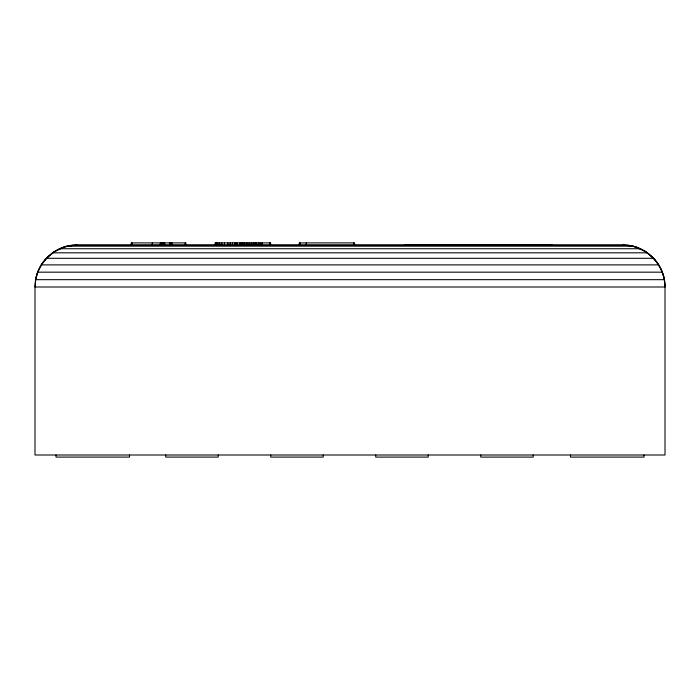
<?xml version="1.0" encoding="UTF-8"?>
<svg xmlns="http://www.w3.org/2000/svg" width="700" height="700" viewBox="0 0 700 700"><rect width="100%" height="100%" fill="white"/><g stroke="black" fill="none" stroke-linecap="round" stroke-linejoin="round"><path stroke-width="1.05" d="M35.516 280.42L35 287L35 455L665 455L665 287C665.481 264.574 645.435 244.501 623 245L77 245C56.954 244.676 38.351 260.566 35.516 280.42C38.124 264.031 51.039 250.084 67.156 246.172L632.844 246.172C648.961 250.084 661.876 264.031 664.484 280.42M35.648 279.668L35 287L665 287C664.886 276.421 660.756 266.14 653.669 258.309L46.331 258.309L41.291 264.889L37.704 272.169L35.648 279.668L664.352 279.668M45.666 259.026L54.197 251.729L64.925 246.776L72.144 245.28L627.856 245.28L635.075 246.776L645.803 251.729L654.334 259.026M64.925 246.776L67.944 246.33M69.956 246.032L71.969 245.735M74.987 245.297L77 245M59.675 248.736L640.325 248.736M52.587 252.822L647.413 252.822M41.291 264.889L658.709 264.889M37.704 272.169L662.296 272.169M623 245L625.012 245.297M628.031 245.735L630.044 246.032M632.056 246.33L635.075 246.776M644 455L644 457.1L570.5 457.1L570.5 455M552.142 245L404.924 245M533.225 455L533.225 457.1L480.725 457.1L480.725 455M428.225 455L428.225 457.1L375.725 457.1L375.725 455M354.585 245L354.585 242.9L299.25 242.9L299.329 245M353.885 242.9L353.885 245M323.225 455L323.225 457.1L270.725 457.1L270.725 455M306.25 242.9L306.25 245M299.95 242.9L299.95 245M299.582 242.9L299.582 245M270.585 245L270.585 242.9L215.25 242.9L215.25 245M270.2 242.9L270.2 245M269.885 242.9L269.885 245M262.308 242.9L262.308 245M262.176 242.9L262.176 245M260.024 242.9L260.024 245M258.291 242.9L258.291 245M256.541 242.9L256.541 245M255.876 242.9L255.876 245M255.605 242.9L255.605 245M254.686 242.9L254.686 245M253.251 242.9L253.251 245M251.65 242.9L251.65 245M249.882 242.9L249.882 245M247.949 242.9L247.949 245M246.321 242.9L246.321 245M244.668 242.9L244.668 245M244.326 242.9L244.326 245M243.968 242.9L243.968 245M243.547 242.9L243.547 245M242.856 242.9L242.856 245M242.524 242.9L242.524 245M242.218 242.9L242.218 245M240.966 242.9L240.966 245M239.969 242.9L239.969 245M237.046 242.9L237.046 245M236.014 242.9L236.014 245M234.579 242.9L234.579 245M232.444 242.9L232.444 245M230.204 242.9L230.204 245M227.902 242.9L227.902 245M224.481 242.9L224.481 245M221.856 242.9L221.856 245M219.686 242.9L219.686 245M218.225 455L218.225 457.1L165.725 457.1L165.725 455M217.875 242.9L217.875 245M216.536 242.9L216.536 245M215.696 242.9L215.696 245M215.355 242.9L215.355 245M185.885 245L185.885 242.9L131.25 242.9L131.25 245M185.185 242.9L185.185 245M171.876 242.9L171.876 245M171.649 242.9L171.649 245M171.028 242.9L171.028 245M170.45 242.9L170.45 245M169.776 242.9L169.776 245M164.684 242.9L164.736 245M164.334 242.9L164.334 245M164.168 242.9L164.168 245M163.713 242.9L163.713 245M162.916 242.9L162.916 245M161.998 242.9L161.998 245M161.166 242.9L161.166 245M160.3 242.9L160.3 245M152.285 242.9L152.285 245M131.95 242.9L131.95 245M131.574 242.9L131.574 245M129.5 455L129.5 457.1L56 457.1L56 455"/></g></svg>
